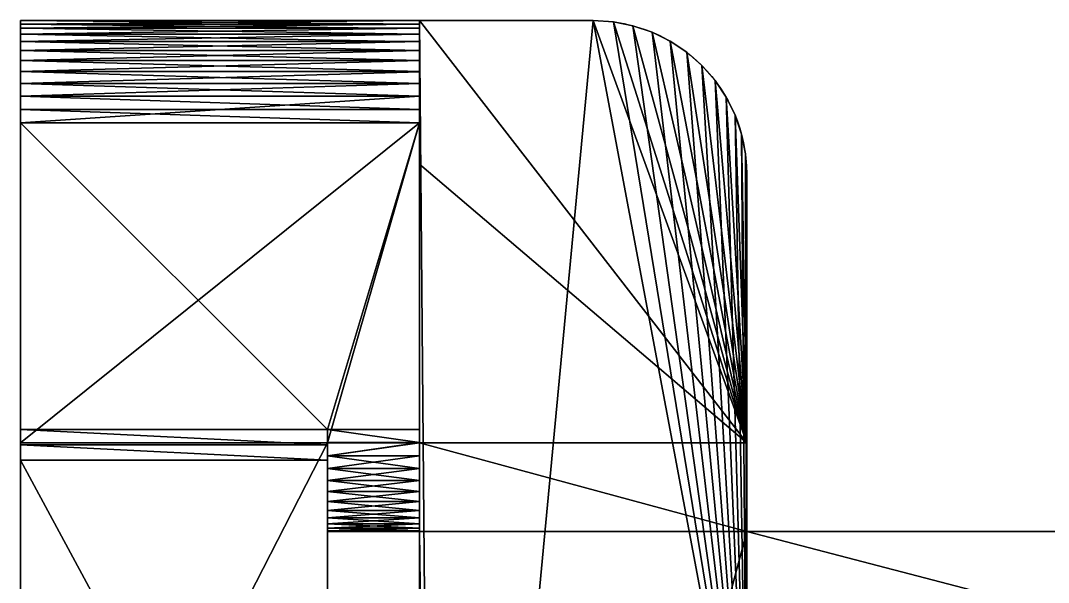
# Model space of a CAD drawing. Extents: x 0 to 40.2, y 0 to 33.
# Drawn here: x 0 to 20.1, y 22 to 33 of the extents above; entities that cross this region are included whole.
import ezdxf

# ---------------------------------------------------------------- set-up
doc = ezdxf.new("R2010")
doc.units = 0
doc.layers.get('0').update_dxf_attribs({"color": 13, "linetype": 'CONTINUOUS'})

# ---------------------------------------------------------------- blocks, each defined once
blk = doc.blocks.new('GRUPPE_1')
for p, q in [((7.8, 32.999, 2), (0, 33, 2)), ((0, 33, 2), (0, 32.932, 1.482)), ((0, 32.932, 2.518), (0, 33, 2)), ((7.8, 33), (7.8, 31)), ((11.2, 33), (7.8, 33)), ((7.8, 33), (7.8, 32.999, 2)), ((7.8, 32.999, 2), (7.8, 33, 8)), ((11.2, 33, 8), (7.8, 33, 8)), ((7.8, 33, 8), (7.8, 0, 8)), ((7.8, 32.999, 2), (7.8, 32.931, 1.482)), ((7.8, 32.999, 2), (7.8, 32.932, 2.518)), ((11.2, 33, 8), (11.2, 33)), ((11.592, 32.974, 8), (11.592, 32.974)), ((0, 32.932, 1.482), (7.8, 32.931, 1.482)), ((0, 32.848, 2.765), (0, 32.932, 2.518)), ((0, 32.932, 2.518), (7.8, 32.932, 2.518)), ((0, 32.932, 1.482), (0, 32.848, 1.235)), ((0, 32.848, 1.235), (7.8, 32.847, 1.235)), ((0, 32.848, 1.235), (0, 32.732, 1)), ((0, 32.732, 3), (0, 32.848, 2.765)), ((0, 32.848, 2.765), (7.8, 32.848, 2.765)), ((7.8, 32.848, 2.765), (7.8, 32.932, 2.518)), ((7.8, 32.931, 1.482), (7.8, 32.847, 1.235)), ((7.8, 32.732, 3), (7.8, 32.848, 2.765)), ((7.8, 32.847, 1.235), (7.8, 32.731, 1)), ((11.976, 32.898, 8), (11.976, 32.898)), ((12.348, 32.772, 8), (12.348, 32.772)), ((0, 32.732, 1), (7.8, 32.731, 1)), ((0, 32.732, 3), (7.8, 32.732, 3)), ((0, 32.732, 1), (0, 32.587, 0.782)), ((0, 32.587, 3.218), (0, 32.732, 3)), ((0, 32.587, 0.782), (7.8, 32.586, 0.782)), ((0, 32.587, 3.218), (7.8, 32.587, 3.218)), ((0, 32.587, 0.782), (0, 32.414, 0.586)), ((0, 32.414, 3.414), (0, 32.587, 3.218)), ((7.8, 32.587, 3.218), (7.8, 32.732, 3)), ((7.8, 32.731, 1), (7.8, 32.586, 0.782)), ((7.8, 32.414, 3.414), (7.8, 32.587, 3.218)), ((7.8, 32.586, 0.782), (7.8, 32.414, 0.586)), ((12.7, 32.598, 8), (12.7, 32.598)), ((0, 32.414, 0.586), (7.8, 32.414, 0.586)), ((0, 32.414, 0.586), (0, 32.218, 0.413)), ((0, 32.218, 3.587), (0, 32.414, 3.414)), ((0, 32.414, 3.414), (7.8, 32.414, 3.414)), ((7.8, 32.218, 3.587), (7.8, 32.414, 3.414)), ((7.8, 32.414, 0.586), (7.8, 32.217, 0.413)), ((13.026, 32.38, 8), (13.026, 32.38)), ((0, 32.218, 0.413), (7.8, 32.217, 0.413)), ((0, 32.218, 0.413), (0, 32, 0.268)), ((0, 32, 3.732), (0, 32.218, 3.587)), ((0, 32.218, 3.587), (7.8, 32.218, 3.587)), ((7.8, 32, 3.732), (7.8, 32.218, 3.587)), ((7.8, 32.217, 0.413), (7.8, 31.999, 0.268)), ((0, 31.765, 3.848), (0, 32, 3.732)), ((0, 32, 0.268), (7.8, 31.999, 0.268)), ((0, 32, 0.268), (0, 31.765, 0.152)), ((0, 32, 3.732), (7.8, 32, 3.732)), ((7.8, 31.765, 3.848), (7.8, 32, 3.732)), ((7.8, 31.999, 0.268), (7.8, 31.765, 0.152)), ((13.321, 32.121, 8), (13.321, 32.121)), ((0, 31.518, 3.932), (0, 31.765, 3.848)), ((0, 31.765, 3.848), (7.8, 31.765, 3.848)), ((0, 31.765, 0.152), (0, 31.518, 0.068)), ((0, 31.765, 0.152), (7.8, 31.765, 0.152)), ((7.8, 31.518, 3.932), (7.8, 31.765, 3.848)), ((7.8, 31.765, 0.152), (7.8, 31.518, 0.068)), ((13.58, 31.826, 8), (13.58, 31.826)), ((0, 31.261, 3.983), (0, 31.518, 3.932)), ((0, 31.518, 3.932), (7.8, 31.518, 3.932)), ((0, 31.518, 0.068), (0, 31)), ((0, 31.518, 0.068), (7.8, 31.518, 0.068)), ((7.8, 31.261, 3.983), (7.8, 31.518, 3.932)), ((7.8, 31.518, 0.068), (7.8, 31)), ((13.798, 31.5, 8), (13.798, 31.5)), ((0, 31.261, 3.983), (7.8, 31.261, 3.983)), ((0, 31.261, 3.983), (0, 31, 4)), ((7.8, 31, 3.992), (7.8, 31.261, 3.983)), ((0, 31, 4), (7.8, 31, 3.992)), ((0, 31), (0, 24.739, 0.009)), ((0, 31, 4), (0, 25, 4)), ((7.8, 31), (0, 31)), ((7.8, 25, 3.996), (7.8, 31, 3.992)), ((7.8, 31), (7.8, 30.187, 0.002)), ((13.972, 31.148, 8), (13.972, 31.148)), ((14.098, 30.776, 8), (14.098, 30.776)), ((14.174, 30.392, 8), (14.174, 30.392)), ((7.8, 30.187, 0.002), (7.8, 24.739, 0.013)), ((14.2, 24.739), (14.2, 30)), ((14.2, 30, 8), (14.2, 30)), ((14.2, 23, 8), (14.2, 30, 8)), ((0, 24.7, 4), (0, 25, 4)), ((6, 25, 4.003), (0, 25, 4)), ((6, 25, 4.003), (6, 24.74, 3.968)), ((7.8, 25, 3.996), (6, 25, 4.003)), ((6, 24.7, 4), (6, 25, 4.003)), ((7.8, 25, 3.996), (7.8, 24.741, 3.962)), ((0, 24.739, 0.009), (0, 13)), ((6, 24.739, 0.017), (0, 24.739, 0.009)), ((6, 24.74, 3.968), (7.8, 24.741, 3.962)), ((6, 24.482, 3.932), (6, 24.74, 3.968)), ((6, 12.982, 0.004), (6, 24.739, 0.017)), ((6, 24.482, 0.068), (6, 24.739, 0.017)), ((7.8, 24.739, 0.013), (6, 24.739, 0.017)), ((7.8, 24.741, 3.962), (7.8, 24.482, 3.928)), ((7.8, 24.482, 0.064), (7.8, 24.739, 0.013)), ((7.8, 24.739, 0.013), (7.8, 23, 0.006)), ((7.8, 24.739, 0.013), (14.2, 24.739)), ((14.2, 23), (14.2, 24.739)), ((0, 24.4, 4), (0, 24.7, 4)), ((0, 24.7, 4), (6, 24.7, 4)), ((6, 24.7, 4), (6, 24.4, 3.991)), ((0, 13.266, 3.996), (0, 24.4, 4)), ((0, 24.4, 4), (6, 24.4, 3.991)), ((7.8, 24.482, 0.064), (6, 24.482, 0.068)), ((6, 24.235, 0.152), (6, 24.482, 0.068)), ((6, 24.482, 3.932), (6, 24.235, 3.848)), ((7.8, 24.482, 3.928), (6, 24.482, 3.932)), ((6, 24.4, 3.991), (6, 13.266, 3.991)), ((7.8, 24.482, 3.928), (7.8, 24.235, 3.844)), ((7.8, 24.235, 0.148), (7.8, 24.482, 0.064)), ((6, 24, 0.268), (6, 24.235, 0.152)), ((7.8, 24.235, 0.148), (6, 24.235, 0.152)), ((6, 24.235, 3.848), (6, 24, 3.732)), ((7.8, 24.235, 3.844), (6, 24.235, 3.848)), ((7.8, 24.235, 3.844), (7.8, 24, 3.728)), ((7.8, 24, 0.264), (7.8, 24.235, 0.148)), ((7.8, 24, 0.264), (6, 24, 0.268)), ((6, 23.782, 0.413), (6, 24, 0.268)), ((6, 24, 3.732), (6, 23.782, 3.587)), ((7.8, 24, 3.728), (6, 24, 3.732)), ((7.8, 24, 3.728), (7.8, 23.782, 3.583)), ((7.8, 23.782, 0.409), (7.8, 24, 0.264)), ((6, 23.586, 0.586), (6, 23.782, 0.413)), ((7.8, 23.782, 0.409), (6, 23.782, 0.413)), ((6, 23.782, 3.587), (6, 23.586, 3.414)), ((7.8, 23.782, 3.583), (6, 23.782, 3.587)), ((7.8, 23.586, 0.582), (7.8, 23.782, 0.409)), ((7.8, 23.782, 3.583), (7.8, 23.586, 3.41)), ((7.8, 23.586, 0.582), (6, 23.586, 0.586)), ((6, 23.413, 0.782), (6, 23.586, 0.586)), ((6, 23.586, 3.414), (6, 23.413, 3.218)), ((7.8, 23.586, 3.41), (6, 23.586, 3.414)), ((7.8, 23.413, 0.778), (7.8, 23.586, 0.582)), ((7.8, 23.586, 3.41), (7.8, 23.413, 3.213)), ((7.8, 23.413, 0.778), (6, 23.413, 0.782)), ((6, 23.268, 1), (6, 23.413, 0.782)), ((6, 23.413, 3.218), (6, 23.268, 3)), ((7.8, 23.413, 3.213), (6, 23.413, 3.218)), ((7.8, 23.413, 3.213), (7.8, 23.268, 2.996)), ((7.8, 23.268, 0.996), (7.8, 23.413, 0.778)), ((7.8, 23.268, 2.996), (6, 23.268, 3)), ((6, 23.152, 1.235), (6, 23.268, 1)), ((7.8, 23.268, 0.996), (6, 23.268, 1)), ((6, 23.268, 3), (6, 23.152, 2.765)), ((6, 23.068, 1.482), (6, 23.152, 1.235)), ((6, 23.152, 2.765), (6, 23.068, 2.518)), ((7.8, 23.152, 2.761), (6, 23.152, 2.765)), ((7.8, 23.152, 1.23), (6, 23.152, 1.235)), ((7.8, 23.152, 1.23), (7.8, 23.268, 0.996)), ((7.8, 23.268, 2.996), (7.8, 23.152, 2.761)), ((7.8, 23.152, 2.761), (7.8, 23.068, 2.513)), ((7.8, 23.068, 1.478), (7.8, 23.152, 1.23)), ((6, 23.017, 1.739), (6, 23.068, 1.482)), ((7.8, 23.068, 1.478), (6, 23.068, 1.482)), ((7.8, 23.068, 2.513), (6, 23.068, 2.518)), ((6, 23.068, 2.518), (6, 23.017, 2.261)), ((7.8, 23.017, 2.257), (6, 23.017, 2.261)), ((7.8, 23.017, 1.735), (6, 23.017, 1.739)), ((6, 23, 2), (6, 23.017, 1.739)), ((6, 23.017, 2.261), (6, 23, 2)), ((7.8, 23, 1.996), (6, 23, 2)), ((7.8, 23.068, 2.513), (7.8, 23.017, 2.257)), ((7.8, 23.017, 1.735), (7.8, 23.068, 1.478)), ((7.8, 23.017, 2.257), (7.8, 23, 1.996)), ((7.8, 23, 1.996), (7.8, 23.017, 1.735)), ((7.8, 23, 0.006), (7.8, 0, 0)), ((14.2, 23), (7.8, 23, 0.006)), ((14.2, 23), (14.2, 23, 8)), ((14.2, 23), (34.2, 23)), ((14.2, 23, 8), (34.2, 23, 8))]:
    blk.add_line(p, q)
at = {"extrusion": (5.37881e-15, 0, -1)}
for centre in [(-11.2, 30), (-11.2, 30, -8)]:
    blk.add_arc(centre, 3, 90, 180, dxfattribs=at)
mesh = blk.add_polyface()
corners = [(0, 33, 2), (7.8, 32.931, 1.482), (0, 32.932, 1.482), (7.8, 32.999, 2)]
mesh.append_faces([[corners[k] for k in face] for face in [(0, 1, 2), (1, 0, 3)]], dxfattribs={"vtx0": -1})
mesh = blk.add_polyface()
corners = [(0, 32.932, 2.518), (7.8, 32.999, 2), (0, 33, 2), (7.8, 32.932, 2.518)]
mesh.append_faces([[corners[k] for k in face] for face in [(0, 1, 2), (1, 0, 3)]], dxfattribs={"vtx0": -1})
mesh = blk.add_polyface()
corners = [(0, 11.017, 2.261), (0, 11.017, 1.739), (0, 11, 2), (0, 11.068, 2.518), (0, 11.068, 1.482), (0, 11.152, 2.765), (0, 11.152, 1.235), (0, 11.268, 1), (0, 11.268, 3), (0, 11.413, 0.782), (0, 11.413, 3.218), (0, 11.586, 0.586), (0, 11.586, 3.414), (0, 11.782, 0.413), (0, 11.782, 3.587), (0, 12, 0.268), (0, 12, 3.732), (0, 12.235, 0.152), (0, 12.235, 3.848), (0, 12.482, 0.068), (0, 12.482, 3.932), (0, 12.739, 0.017), (0, 12.739, 3.983), (0, 13), (0, 13, 4), (0, 24.739, 0.009), (0, 13.266, 3.996), (0, 24.4, 4), (0, 24.7, 4), (0, 25, 4), (0, 31), (0, 31, 4), (0, 31.261, 3.983), (0, 31.518, 0.068), (0, 31.518, 3.932), (0, 31.765, 3.848), (0, 31.765, 0.152), (0, 32, 3.732), (0, 32, 0.268), (0, 32.218, 3.587), (0, 32.218, 0.413), (0, 32.414, 3.414), (0, 32.414, 0.586), (0, 32.587, 3.218), (0, 32.587, 0.782), (0, 32.732, 3), (0, 32.732, 1), (0, 32.848, 2.765), (0, 32.848, 1.235), (0, 32.932, 2.518), (0, 32.932, 1.482), (0, 33, 2)]
mesh.append_faces([[corners[k] for k in face] for face in [(0, 1, 2), (50, 49, 51)]], dxfattribs={"vtx0": -1})
mesh.append_faces([[corners[k] for k in face] for face in [(1, 3, 4), (4, 5, 6), (6, 5, 7), (7, 8, 9), (9, 10, 11), (11, 12, 13), (13, 14, 15), (15, 16, 17), (17, 18, 19), (19, 20, 21), (21, 22, 23), (23, 24, 25), (25, 29, 30), (30, 32, 33), (33, 35, 36), (36, 37, 38), (38, 39, 40), (40, 41, 42), (42, 43, 44), (44, 45, 46), (46, 47, 48), (48, 49, 50)]], dxfattribs={"vtx0": -1, "vtx1": -1})
mesh.append_faces([[corners[k] for k in face] for face in [(1, 0, 3), (4, 3, 5), (7, 5, 8), (9, 8, 10), (11, 10, 12), (13, 12, 14), (15, 14, 16), (17, 16, 18), (19, 18, 20), (21, 20, 22), (23, 22, 24), (25, 24, 26), (25, 26, 27), (25, 27, 28), (25, 28, 29), (30, 29, 31), (30, 31, 32), (33, 32, 34), (33, 34, 35), (36, 35, 37), (38, 37, 39), (40, 39, 41), (42, 41, 43), (44, 43, 45), (46, 45, 47), (48, 47, 49)]], dxfattribs={"vtx0": -1, "vtx2": -1})
mesh = blk.add_polyface()
corners = [(7.8, 32.999, 2), (11.2, 33), (7.8, 33), (11.2, 33, 8), (7.8, 33, 8)]
mesh.append_faces([[corners[k] for k in face] for face in [(0, 1, 2), (3, 0, 4)]], dxfattribs={"vtx0": -1})
mesh.append_faces([[corners[k] for k in face] for face in [(1, 0, 3)]], dxfattribs={"vtx0": -1, "vtx1": -1})
mesh = blk.add_polyface()
corners = [(7.8, 0, 0), (7.8, 3, 0.196), (7.8, 23, 0.006), (7.8, 2.1, 0.437), (7.8, 1.441, 1.096), (7.8, 1.2, 1.996), (7.8, 0, 8), (7.8, 3.9, 0.437), (7.8, 4.559, 1.096), (7.8, 4.8, 1.996), (7.8, 1.441, 2.896), (7.8, 2.1, 3.555), (7.8, 3, 3.796), (7.8, 33, 8), (7.8, 3.9, 3.555), (7.8, 4.559, 2.896), (7.8, 24.235, 3.844), (7.8, 24, 3.728), (7.8, 23.782, 3.583), (7.8, 23.586, 3.41), (7.8, 23.413, 3.213), (7.8, 23.268, 2.996), (7.8, 23.152, 2.761), (7.8, 23.068, 2.513), (7.8, 23.017, 2.257), (7.8, 23, 1.996), (7.8, 24.482, 3.928), (7.8, 24.741, 3.962), (7.8, 25, 3.996), (7.8, 31, 3.992), (7.8, 31.261, 3.983), (7.8, 31.518, 3.932), (7.8, 31.765, 3.848), (7.8, 32, 3.732), (7.8, 32.218, 3.587), (7.8, 32.414, 3.414), (7.8, 32.587, 3.218), (7.8, 32.732, 3), (7.8, 32.848, 2.765), (7.8, 32.932, 2.518), (7.8, 32.999, 2), (7.8, 24.482, 0.064), (7.8, 24.739, 0.013), (7.8, 24.235, 0.148), (7.8, 24, 0.264), (7.8, 23.782, 0.409), (7.8, 23.586, 0.582), (7.8, 23.413, 0.778), (7.8, 23.268, 0.996), (7.8, 23.152, 1.23), (7.8, 23.068, 1.478), (7.8, 23.017, 1.735)]
mesh.append_faces([[corners[k] for k in face] for face in [(39, 13, 40), (2, 41, 42)]], dxfattribs={"vtx0": -1})
mesh.append_faces([[corners[k] for k in face] for face in [(0, 1, 2), (1, 0, 3), (3, 0, 4), (4, 0, 5), (10, 6, 11), (11, 6, 12), (12, 13, 14), (14, 13, 15), (15, 13, 9), (16, 13, 26), (26, 13, 27), (27, 13, 28), (28, 13, 29), (29, 13, 30), (30, 13, 31), (31, 13, 32), (32, 13, 33), (33, 13, 34), (34, 13, 35), (35, 13, 36), (36, 13, 37), (37, 13, 38), (38, 13, 39), (41, 2, 43), (43, 2, 44), (44, 2, 45), (45, 2, 46), (46, 2, 47), (47, 2, 48), (48, 2, 49), (49, 2, 50), (50, 2, 51), (51, 2, 25)]], dxfattribs={"vtx0": -1, "vtx1": -1})
mesh.append_faces([[corners[k] for k in face] for face in [(9, 13, 16), (9, 25, 2)]], dxfattribs={"vtx0": -1, "vtx1": -1, "vtx2": -1})
mesh.append_faces([[corners[k] for k in face] for face in [(5, 0, 6), (2, 1, 7), (2, 7, 8), (2, 8, 9), (6, 10, 5), (12, 6, 13), (9, 16, 17), (9, 17, 18), (9, 18, 19), (9, 19, 20), (9, 20, 21), (9, 21, 22), (9, 22, 23), (9, 23, 24), (9, 24, 25)]], dxfattribs={"vtx0": -1, "vtx2": -1})
mesh = blk.add_polyface()
corners = [(7.8, 33), (7.8, 30.187, 0.002), (7.8, 31), (14.2, 24.739), (7.8, 24.739, 0.013), (11.2, 33), (11.592, 32.974), (11.976, 32.898), (12.348, 32.772), (12.7, 32.598), (13.026, 32.38), (13.321, 32.121), (13.58, 31.826), (13.798, 31.5), (13.972, 31.148), (14.098, 30.776), (14.174, 30.392), (14.2, 30)]
mesh.append_faces([[corners[k] for k in face] for face in [(0, 1, 2), (1, 3, 4), (3, 16, 17)]], dxfattribs={"vtx0": -1})
mesh.append_faces([[corners[k] for k in face] for face in [(3, 1, 0)]], dxfattribs={"vtx0": -1, "vtx1": -1, "vtx2": -1})
mesh.append_faces([[corners[k] for k in face] for face in [(3, 0, 5), (3, 5, 6), (3, 6, 7), (3, 7, 8), (3, 8, 9), (3, 9, 10), (3, 10, 11), (3, 11, 12), (3, 12, 13), (3, 13, 14), (3, 14, 15), (3, 15, 16)]], dxfattribs={"vtx0": -1, "vtx2": -1})
mesh = blk.add_polyface()
corners = [(7.8, 31.518, 0.068), (7.8, 33), (7.8, 31), (7.8, 31.765, 0.152), (7.8, 31.999, 0.268), (7.8, 32.217, 0.413), (7.8, 32.414, 0.586), (7.8, 32.586, 0.782), (7.8, 32.731, 1), (7.8, 32.847, 1.235), (7.8, 32.931, 1.482), (7.8, 32.999, 2)]
mesh.append_faces([[corners[k] for k in face] for face in [(0, 1, 2), (1, 10, 11)]], dxfattribs={"vtx0": -1})
mesh.append_faces([[corners[k] for k in face] for face in [(1, 0, 3), (1, 3, 4), (1, 4, 5), (1, 5, 6), (1, 6, 7), (1, 7, 8), (1, 8, 9), (1, 9, 10)]], dxfattribs={"vtx0": -1, "vtx2": -1})
mesh = blk.add_polyface()
corners = [(34.302, 30.776), (34.2, 23), (34.2, 30), (7.8, 23, 0.006), (8.086, 0, 0), (7.8, 0, 0), (14.2, 23), (14.2, 17), (37.2, 17), (34.602, 31.5), (35.079, 32.121), (35.7, 32.598), (36.424, 32.898), (37.2, 33), (37.976, 32.898), (37.592, 17.026), (37.976, 17.102), (38.348, 17.228), (38.7, 32.598), (38.7, 17.402), (39.026, 17.62), (39.321, 32.121), (39.321, 17.879), (39.58, 18.174), (39.798, 31.5), (39.798, 18.5), (39.972, 18.852), (40.098, 30.776), (40.098, 19.224), (40.174, 19.608), (40.2, 30), (40.2, 20)]
mesh.append_faces([[corners[k] for k in face] for face in [(0, 1, 2), (3, 4, 5), (29, 30, 31)]], dxfattribs={"vtx0": -1})
mesh.append_faces([[corners[k] for k in face] for face in [(4, 6, 7), (7, 6, 8), (8, 14, 15), (15, 14, 16), (16, 14, 17), (17, 18, 19), (19, 18, 20), (20, 21, 22), (22, 21, 23), (23, 24, 25), (25, 24, 26), (26, 27, 28), (28, 27, 29)]], dxfattribs={"vtx0": -1, "vtx1": -1})
mesh.append_faces([[corners[k] for k in face] for face in [(8, 1, 0)]], dxfattribs={"vtx0": -1, "vtx1": -1, "vtx2": -1})
mesh.append_faces([[corners[k] for k in face] for face in [(4, 3, 6), (8, 6, 1), (8, 0, 9), (8, 9, 10), (8, 10, 11), (8, 11, 12), (8, 12, 13), (8, 13, 14), (17, 14, 18), (20, 18, 21), (23, 21, 24), (26, 24, 27), (29, 27, 30)]], dxfattribs={"vtx0": -1, "vtx2": -1})
mesh = blk.add_polyface()
corners = [(37.2, 17, 8), (14.2, 23, 8), (14.2, 17, 8), (34.2, 23, 8), (34.2, 30, 8), (34.302, 30.776, 8), (34.602, 31.5, 8), (35.079, 32.121, 8), (35.7, 32.598, 8), (36.424, 32.898, 8), (37.2, 33, 8), (37.976, 32.898, 8), (37.592, 17.026, 8), (37.976, 17.102, 8), (38.7, 32.598, 8), (38.348, 17.228, 8), (38.7, 17.402, 8), (39.321, 32.121, 8), (39.026, 17.62, 8), (39.321, 17.879, 8), (39.798, 31.5, 8), (39.58, 18.174, 8), (39.798, 18.5, 8), (40.098, 30.776, 8), (39.972, 18.852, 8), (40.098, 19.224, 8), (40.2, 30, 8), (40.174, 19.608, 8), (40.2, 20, 8), (8.086, 0, 8), (7.8, 33, 8), (7.8, 0, 8), (11.2, 33, 8), (11.592, 32.974, 8), (11.976, 32.898, 8), (12.348, 32.772, 8), (12.7, 32.598, 8), (13.026, 32.38, 8), (13.321, 32.121, 8), (13.58, 31.826, 8), (13.798, 31.5, 8), (13.972, 31.148, 8), (14.098, 30.776, 8), (14.174, 30.392, 8), (14.2, 30, 8)]
mesh.append_faces([[corners[k] for k in face] for face in [(26, 27, 28), (29, 30, 31), (43, 1, 44)]], dxfattribs={"vtx0": -1})
mesh.append_faces([[corners[k] for k in face] for face in [(0, 1, 2), (1, 0, 3), (3, 0, 4), (4, 0, 5), (5, 0, 6), (6, 0, 7), (7, 0, 8), (8, 0, 9), (9, 0, 10), (10, 0, 11), (11, 13, 14), (14, 16, 17), (17, 19, 20), (20, 22, 23), (23, 25, 26), (30, 29, 32), (32, 2, 33), (33, 2, 34), (34, 2, 35), (35, 2, 36), (36, 2, 37), (37, 2, 38), (38, 2, 39), (39, 2, 40), (40, 2, 41), (41, 2, 42), (42, 2, 43)]], dxfattribs={"vtx0": -1, "vtx1": -1})
mesh.append_faces([[corners[k] for k in face] for face in [(43, 2, 1)]], dxfattribs={"vtx0": -1, "vtx1": -1, "vtx2": -1})
mesh.append_faces([[corners[k] for k in face] for face in [(11, 0, 12), (11, 12, 13), (14, 13, 15), (14, 15, 16), (17, 16, 18), (17, 18, 19), (20, 19, 21), (20, 21, 22), (23, 22, 24), (23, 24, 25), (26, 25, 27), (32, 29, 2)]], dxfattribs={"vtx0": -1, "vtx2": -1})
mesh = blk.add_polyface()
corners = [(11.2, 33, 8), (11.592, 32.974), (11.2, 33), (11.592, 32.974, 8)]
mesh.append_faces([[corners[k] for k in face] for face in [(0, 1, 2), (1, 0, 3)]], dxfattribs={"vtx0": -1})
mesh = blk.add_polyface()
corners = [(11.592, 32.974, 8), (11.976, 32.898), (11.592, 32.974), (11.976, 32.898, 8)]
mesh.append_faces([[corners[k] for k in face] for face in [(0, 1, 2), (1, 0, 3)]], dxfattribs={"vtx0": -1})
mesh = blk.add_polyface()
corners = [(0, 32.848, 2.765), (7.8, 32.932, 2.518), (0, 32.932, 2.518), (7.8, 32.848, 2.765)]
mesh.append_faces([[corners[k] for k in face] for face in [(0, 1, 2), (1, 0, 3)]], dxfattribs={"vtx0": -1})
mesh = blk.add_polyface()
corners = [(0, 32.932, 1.482), (7.8, 32.847, 1.235), (0, 32.848, 1.235), (7.8, 32.931, 1.482)]
mesh.append_faces([[corners[k] for k in face] for face in [(0, 1, 2), (1, 0, 3)]], dxfattribs={"vtx0": -1})
mesh = blk.add_polyface()
corners = [(0, 32.848, 1.235), (7.8, 32.731, 1), (0, 32.732, 1), (7.8, 32.847, 1.235)]
mesh.append_faces([[corners[k] for k in face] for face in [(0, 1, 2), (1, 0, 3)]], dxfattribs={"vtx0": -1})
mesh = blk.add_polyface()
corners = [(0, 32.732, 3), (7.8, 32.848, 2.765), (0, 32.848, 2.765), (7.8, 32.732, 3)]
mesh.append_faces([[corners[k] for k in face] for face in [(0, 1, 2), (1, 0, 3)]], dxfattribs={"vtx0": -1})
mesh = blk.add_polyface()
corners = [(11.976, 32.898, 8), (12.348, 32.772), (11.976, 32.898), (12.348, 32.772, 8)]
mesh.append_faces([[corners[k] for k in face] for face in [(0, 1, 2), (1, 0, 3)]], dxfattribs={"vtx0": -1})
mesh = blk.add_polyface()
corners = [(12.348, 32.772, 8), (12.7, 32.598), (12.348, 32.772), (12.7, 32.598, 8)]
mesh.append_faces([[corners[k] for k in face] for face in [(0, 1, 2), (1, 0, 3)]], dxfattribs={"vtx0": -1})
mesh = blk.add_polyface()
corners = [(0, 32.732, 1), (7.8, 32.586, 0.782), (0, 32.587, 0.782), (7.8, 32.731, 1)]
mesh.append_faces([[corners[k] for k in face] for face in [(0, 1, 2), (1, 0, 3)]], dxfattribs={"vtx0": -1})
mesh = blk.add_polyface()
corners = [(0, 32.587, 3.218), (7.8, 32.732, 3), (0, 32.732, 3), (7.8, 32.587, 3.218)]
mesh.append_faces([[corners[k] for k in face] for face in [(0, 1, 2), (1, 0, 3)]], dxfattribs={"vtx0": -1})
mesh = blk.add_polyface()
corners = [(0, 32.414, 3.414), (7.8, 32.587, 3.218), (0, 32.587, 3.218), (7.8, 32.414, 3.414)]
mesh.append_faces([[corners[k] for k in face] for face in [(0, 1, 2), (1, 0, 3)]], dxfattribs={"vtx0": -1})
mesh = blk.add_polyface()
corners = [(0, 32.587, 0.782), (7.8, 32.414, 0.586), (0, 32.414, 0.586), (7.8, 32.586, 0.782)]
mesh.append_faces([[corners[k] for k in face] for face in [(0, 1, 2), (1, 0, 3)]], dxfattribs={"vtx0": -1})
mesh = blk.add_polyface()
corners = [(12.7, 32.598, 8), (13.026, 32.38), (12.7, 32.598), (13.026, 32.38, 8)]
mesh.append_faces([[corners[k] for k in face] for face in [(0, 1, 2), (1, 0, 3)]], dxfattribs={"vtx0": -1})
mesh = blk.add_polyface()
corners = [(7.8, 32.414, 0.586), (0, 32.218, 0.413), (0, 32.414, 0.586), (7.8, 32.217, 0.413)]
mesh.append_faces([[corners[k] for k in face] for face in [(0, 1, 2), (1, 0, 3)]], dxfattribs={"vtx0": -1})
mesh = blk.add_polyface()
corners = [(7.8, 32.218, 3.587), (0, 32.414, 3.414), (0, 32.218, 3.587), (7.8, 32.414, 3.414)]
mesh.append_faces([[corners[k] for k in face] for face in [(0, 1, 2), (1, 0, 3)]], dxfattribs={"vtx0": -1})
mesh = blk.add_polyface()
corners = [(13.026, 32.38, 8), (13.321, 32.121), (13.026, 32.38), (13.321, 32.121, 8)]
mesh.append_faces([[corners[k] for k in face] for face in [(0, 1, 2), (1, 0, 3)]], dxfattribs={"vtx0": -1})
mesh = blk.add_polyface()
corners = [(7.8, 32.217, 0.413), (0, 32, 0.268), (0, 32.218, 0.413), (7.8, 31.999, 0.268)]
mesh.append_faces([[corners[k] for k in face] for face in [(0, 1, 2), (1, 0, 3)]], dxfattribs={"vtx0": -1})
mesh = blk.add_polyface()
corners = [(7.8, 32, 3.732), (0, 32.218, 3.587), (0, 32, 3.732), (7.8, 32.218, 3.587)]
mesh.append_faces([[corners[k] for k in face] for face in [(0, 1, 2), (1, 0, 3)]], dxfattribs={"vtx0": -1})
mesh = blk.add_polyface()
corners = [(7.8, 31.999, 0.268), (0, 31.765, 0.152), (0, 32, 0.268), (7.8, 31.765, 0.152)]
mesh.append_faces([[corners[k] for k in face] for face in [(0, 1, 2), (1, 0, 3)]], dxfattribs={"vtx0": -1})
mesh = blk.add_polyface()
corners = [(7.8, 31.765, 3.848), (0, 32, 3.732), (0, 31.765, 3.848), (7.8, 32, 3.732)]
mesh.append_faces([[corners[k] for k in face] for face in [(0, 1, 2), (1, 0, 3)]], dxfattribs={"vtx0": -1})
mesh = blk.add_polyface()
corners = [(13.321, 32.121), (13.58, 31.826, 8), (13.58, 31.826), (13.321, 32.121, 8)]
mesh.append_faces([[corners[k] for k in face] for face in [(0, 1, 2), (1, 0, 3)]], dxfattribs={"vtx0": -1})
mesh = blk.add_polyface()
corners = [(7.8, 31.518, 3.932), (0, 31.765, 3.848), (0, 31.518, 3.932), (7.8, 31.765, 3.848)]
mesh.append_faces([[corners[k] for k in face] for face in [(0, 1, 2), (1, 0, 3)]], dxfattribs={"vtx0": -1})
mesh = blk.add_polyface()
corners = [(7.8, 31.765, 0.152), (0, 31.518, 0.068), (0, 31.765, 0.152), (7.8, 31.518, 0.068)]
mesh.append_faces([[corners[k] for k in face] for face in [(0, 1, 2), (1, 0, 3)]], dxfattribs={"vtx0": -1})
mesh = blk.add_polyface()
corners = [(13.58, 31.826), (13.798, 31.5, 8), (13.798, 31.5), (13.58, 31.826, 8)]
mesh.append_faces([[corners[k] for k in face] for face in [(0, 1, 2), (1, 0, 3)]], dxfattribs={"vtx0": -1})
mesh = blk.add_polyface()
corners = [(7.8, 31.261, 3.983), (0, 31.518, 3.932), (0, 31.261, 3.983), (7.8, 31.518, 3.932)]
mesh.append_faces([[corners[k] for k in face] for face in [(0, 1, 2), (1, 0, 3)]], dxfattribs={"vtx0": -1})
mesh = blk.add_polyface()
corners = [(7.8, 31.518, 0.068), (0, 31), (0, 31.518, 0.068), (7.8, 31)]
mesh.append_faces([[corners[k] for k in face] for face in [(0, 1, 2), (1, 0, 3)]], dxfattribs={"vtx0": -1})
mesh = blk.add_polyface()
corners = [(13.798, 31.5), (13.972, 31.148, 8), (13.972, 31.148), (13.798, 31.5, 8)]
mesh.append_faces([[corners[k] for k in face] for face in [(0, 1, 2), (1, 0, 3)]], dxfattribs={"vtx0": -1})
mesh = blk.add_polyface()
corners = [(7.8, 31, 3.992), (0, 31.261, 3.983), (0, 31, 4), (7.8, 31.261, 3.983)]
mesh.append_faces([[corners[k] for k in face] for face in [(0, 1, 2), (1, 0, 3)]], dxfattribs={"vtx0": -1})
mesh = blk.add_polyface()
corners = [(7.8, 31), (0, 24.739, 0.009), (0, 31), (6, 24.739, 0.017), (7.8, 24.739, 0.013), (7.8, 30.187, 0.002)]
mesh.append_faces([[corners[k] for k in face] for face in [(0, 1, 2), (4, 0, 5)]], dxfattribs={"vtx0": -1})
mesh.append_faces([[corners[k] for k in face] for face in [(1, 0, 3), (3, 0, 4)]], dxfattribs={"vtx0": -1, "vtx1": -1})
mesh = blk.add_polyface()
corners = [(6, 25, 4.003), (0, 31, 4), (0, 25, 4), (7.8, 31, 3.992), (7.8, 25, 3.996)]
mesh.append_faces([[corners[k] for k in face] for face in [(0, 1, 2), (3, 0, 4)]], dxfattribs={"vtx0": -1})
mesh.append_faces([[corners[k] for k in face] for face in [(1, 0, 3)]], dxfattribs={"vtx0": -1, "vtx1": -1})
mesh = blk.add_polyface()
corners = [(13.972, 31.148), (14.098, 30.776, 8), (14.098, 30.776), (13.972, 31.148, 8)]
mesh.append_faces([[corners[k] for k in face] for face in [(0, 1, 2), (1, 0, 3)]], dxfattribs={"vtx0": -1})
mesh = blk.add_polyface()
corners = [(14.098, 30.776), (14.174, 30.392, 8), (14.174, 30.392), (14.098, 30.776, 8)]
mesh.append_faces([[corners[k] for k in face] for face in [(0, 1, 2), (1, 0, 3)]], dxfattribs={"vtx0": -1})
mesh = blk.add_polyface()
corners = [(14.174, 30.392), (14.2, 30, 8), (14.2, 30), (14.174, 30.392, 8)]
mesh.append_faces([[corners[k] for k in face] for face in [(0, 1, 2), (1, 0, 3)]], dxfattribs={"vtx0": -1})
mesh = blk.add_polyface()
corners = [(14.2, 23), (14.2, 30, 8), (14.2, 23, 8), (14.2, 24.739), (14.2, 30)]
mesh.append_faces([[corners[k] for k in face] for face in [(0, 1, 2), (1, 3, 4)]], dxfattribs={"vtx0": -1})
mesh.append_faces([[corners[k] for k in face] for face in [(1, 0, 3)]], dxfattribs={"vtx0": -1, "vtx2": -1})
mesh = blk.add_polyface()
corners = [(6, 24.7, 4), (0, 25, 4), (0, 24.7, 4), (6, 25, 4.003)]
mesh.append_faces([[corners[k] for k in face] for face in [(0, 1, 2), (1, 0, 3)]], dxfattribs={"vtx0": -1})
mesh = blk.add_polyface()
corners = [(6, 11.068, 1.482), (6, 11.017, 2.261), (6, 11.017, 1.739), (6, 11.068, 2.518), (6, 11.152, 1.235), (6, 11.152, 2.765), (6, 11.268, 1), (6, 11.268, 3), (6, 11.413, 0.782), (6, 11.413, 3.218), (6, 11.586, 0.586), (6, 11.586, 3.414), (6, 11.782, 0.413), (6, 11.782, 3.587), (6, 12, 0.268), (6, 12, 3.732), (6, 12.235, 0.152), (6, 12.235, 3.848), (6, 12.482, 0.068), (6, 12.482, 3.932), (6, 12.739, 0.017), (6, 12.739, 3.983), (6, 12.982, 0.004), (6, 13, 3.991), (6, 24.235, 0.152), (6, 24.482, 0.068), (6, 24.739, 0.017), (6, 13.266, 3.991), (6, 24, 0.268), (6, 23.782, 0.413), (6, 23.586, 0.586), (6, 23.413, 0.782), (6, 23.268, 1), (6, 23.152, 1.235), (6, 23.068, 1.482), (6, 23.017, 1.739), (6, 23, 2), (6, 24, 3.732), (6, 24.4, 3.991), (6, 23.782, 3.587), (6, 23.586, 3.414), (6, 23.413, 3.218), (6, 23.268, 3), (6, 23.152, 2.765), (6, 23.068, 2.518), (6, 23.017, 2.261), (6, 24.235, 3.848), (6, 24.482, 3.932), (6, 24.7, 4), (6, 24.74, 3.968), (6, 25, 4.003)]
mesh.append_faces([[corners[k] for k in face] for face in [(0, 1, 2), (25, 22, 26), (48, 49, 50)]], dxfattribs={"vtx0": -1})
mesh.append_faces([[corners[k] for k in face] for face in [(1, 0, 3), (3, 4, 5), (5, 6, 7), (7, 8, 9), (9, 10, 11), (11, 12, 13), (13, 14, 15), (15, 16, 17), (17, 18, 19), (19, 20, 21), (21, 22, 23), (24, 22, 25), (23, 24, 27), (27, 37, 38), (37, 27, 39), (39, 27, 40), (40, 27, 41), (41, 27, 42), (42, 27, 43), (43, 27, 44), (44, 27, 45), (45, 27, 36), (38, 47, 48)]], dxfattribs={"vtx0": -1, "vtx1": -1})
mesh.append_faces([[corners[k] for k in face] for face in [(23, 22, 24)]], dxfattribs={"vtx0": -1, "vtx1": -1, "vtx2": -1})
mesh.append_faces([[corners[k] for k in face] for face in [(3, 0, 4), (5, 4, 6), (7, 6, 8), (9, 8, 10), (11, 10, 12), (13, 12, 14), (15, 14, 16), (17, 16, 18), (19, 18, 20), (21, 20, 22), (27, 24, 28), (27, 28, 29), (27, 29, 30), (27, 30, 31), (27, 31, 32), (27, 32, 33), (27, 33, 34), (27, 34, 35), (27, 35, 36), (38, 37, 46), (38, 46, 47), (48, 47, 49)]], dxfattribs={"vtx0": -1, "vtx2": -1})
mesh = blk.add_polyface()
corners = [(7.8, 24.741, 3.962), (6, 25, 4.003), (6, 24.74, 3.968), (7.8, 25, 3.996)]
mesh.append_faces([[corners[k] for k in face] for face in [(0, 1, 2), (1, 0, 3)]], dxfattribs={"vtx0": -1})
mesh = blk.add_polyface()
corners = [(6, 24.739, 0.017), (0, 13), (0, 24.739, 0.009), (6, 12.982, 0.004)]
mesh.append_faces([[corners[k] for k in face] for face in [(0, 1, 2), (1, 0, 3)]], dxfattribs={"vtx0": -1})
mesh = blk.add_polyface()
corners = [(6, 24.482, 3.932), (7.8, 24.741, 3.962), (6, 24.74, 3.968), (7.8, 24.482, 3.928)]
mesh.append_faces([[corners[k] for k in face] for face in [(0, 1, 2), (1, 0, 3)]], dxfattribs={"vtx0": -1})
mesh = blk.add_polyface()
corners = [(7.8, 24.739, 0.013), (6, 24.482, 0.068), (6, 24.739, 0.017), (7.8, 24.482, 0.064)]
mesh.append_faces([[corners[k] for k in face] for face in [(0, 1, 2), (1, 0, 3)]], dxfattribs={"vtx0": -1})
mesh = blk.add_polyface()
corners = [(7.8, 24.739, 0.013), (14.2, 23), (7.8, 23, 0.006), (14.2, 24.739)]
mesh.append_faces([[corners[k] for k in face] for face in [(0, 1, 2), (1, 0, 3)]], dxfattribs={"vtx0": -1})
mesh = blk.add_polyface()
corners = [(6, 24.4, 3.991), (0, 24.7, 4), (0, 24.4, 4), (6, 24.7, 4)]
mesh.append_faces([[corners[k] for k in face] for face in [(0, 1, 2), (1, 0, 3)]], dxfattribs={"vtx0": -1})
mesh = blk.add_polyface()
corners = [(6, 13.266, 3.991), (0, 24.4, 4), (0, 13.266, 3.996), (6, 24.4, 3.991)]
mesh.append_faces([[corners[k] for k in face] for face in [(0, 1, 2), (1, 0, 3)]], dxfattribs={"vtx0": -1})
mesh = blk.add_polyface()
corners = [(7.8, 24.482, 0.064), (6, 24.235, 0.152), (6, 24.482, 0.068), (7.8, 24.235, 0.148)]
mesh.append_faces([[corners[k] for k in face] for face in [(0, 1, 2), (1, 0, 3)]], dxfattribs={"vtx0": -1})
mesh = blk.add_polyface()
corners = [(7.8, 24.235, 3.844), (6, 24.482, 3.932), (6, 24.235, 3.848), (7.8, 24.482, 3.928)]
mesh.append_faces([[corners[k] for k in face] for face in [(0, 1, 2), (1, 0, 3)]], dxfattribs={"vtx0": -1})
mesh = blk.add_polyface()
corners = [(7.8, 24.235, 0.148), (6, 24, 0.268), (6, 24.235, 0.152), (7.8, 24, 0.264)]
mesh.append_faces([[corners[k] for k in face] for face in [(0, 1, 2), (1, 0, 3)]], dxfattribs={"vtx0": -1})
mesh = blk.add_polyface()
corners = [(7.8, 24, 3.728), (6, 24.235, 3.848), (6, 24, 3.732), (7.8, 24.235, 3.844)]
mesh.append_faces([[corners[k] for k in face] for face in [(0, 1, 2), (1, 0, 3)]], dxfattribs={"vtx0": -1})
mesh = blk.add_polyface()
corners = [(7.8, 24, 0.264), (6, 23.782, 0.413), (6, 24, 0.268), (7.8, 23.782, 0.409)]
mesh.append_faces([[corners[k] for k in face] for face in [(0, 1, 2), (1, 0, 3)]], dxfattribs={"vtx0": -1})
mesh = blk.add_polyface()
corners = [(7.8, 23.782, 3.583), (6, 24, 3.732), (6, 23.782, 3.587), (7.8, 24, 3.728)]
mesh.append_faces([[corners[k] for k in face] for face in [(0, 1, 2), (1, 0, 3)]], dxfattribs={"vtx0": -1})
mesh = blk.add_polyface()
corners = [(7.8, 23.782, 0.409), (6, 23.586, 0.586), (6, 23.782, 0.413), (7.8, 23.586, 0.582)]
mesh.append_faces([[corners[k] for k in face] for face in [(0, 1, 2), (1, 0, 3)]], dxfattribs={"vtx0": -1})
mesh = blk.add_polyface()
corners = [(7.8, 23.586, 3.41), (6, 23.782, 3.587), (6, 23.586, 3.414), (7.8, 23.782, 3.583)]
mesh.append_faces([[corners[k] for k in face] for face in [(0, 1, 2), (1, 0, 3)]], dxfattribs={"vtx0": -1})
mesh = blk.add_polyface()
corners = [(7.8, 23.413, 0.778), (6, 23.586, 0.586), (7.8, 23.586, 0.582), (6, 23.413, 0.782)]
mesh.append_faces([[corners[k] for k in face] for face in [(0, 1, 2), (1, 0, 3)]], dxfattribs={"vtx0": -1})
mesh = blk.add_polyface()
corners = [(7.8, 23.586, 3.41), (6, 23.413, 3.218), (7.8, 23.413, 3.213), (6, 23.586, 3.414)]
mesh.append_faces([[corners[k] for k in face] for face in [(0, 1, 2), (1, 0, 3)]], dxfattribs={"vtx0": -1})
mesh = blk.add_polyface()
corners = [(7.8, 23.268, 0.996), (6, 23.413, 0.782), (7.8, 23.413, 0.778), (6, 23.268, 1)]
mesh.append_faces([[corners[k] for k in face] for face in [(0, 1, 2), (1, 0, 3)]], dxfattribs={"vtx0": -1})
mesh = blk.add_polyface()
corners = [(7.8, 23.413, 3.213), (6, 23.268, 3), (7.8, 23.268, 2.996), (6, 23.413, 3.218)]
mesh.append_faces([[corners[k] for k in face] for face in [(0, 1, 2), (1, 0, 3)]], dxfattribs={"vtx0": -1})
mesh = blk.add_polyface()
corners = [(7.8, 23.268, 2.996), (6, 23.152, 2.765), (7.8, 23.152, 2.761), (6, 23.268, 3)]
mesh.append_faces([[corners[k] for k in face] for face in [(0, 1, 2), (1, 0, 3)]], dxfattribs={"vtx0": -1})
mesh = blk.add_polyface()
corners = [(7.8, 23.152, 1.23), (6, 23.268, 1), (7.8, 23.268, 0.996), (6, 23.152, 1.235)]
mesh.append_faces([[corners[k] for k in face] for face in [(0, 1, 2), (1, 0, 3)]], dxfattribs={"vtx0": -1})
mesh = blk.add_polyface()
corners = [(7.8, 23.068, 1.478), (6, 23.152, 1.235), (7.8, 23.152, 1.23), (6, 23.068, 1.482)]
mesh.append_faces([[corners[k] for k in face] for face in [(0, 1, 2), (1, 0, 3)]], dxfattribs={"vtx0": -1})
mesh = blk.add_polyface()
corners = [(7.8, 23.152, 2.761), (6, 23.068, 2.518), (7.8, 23.068, 2.513), (6, 23.152, 2.765)]
mesh.append_faces([[corners[k] for k in face] for face in [(0, 1, 2), (1, 0, 3)]], dxfattribs={"vtx0": -1})
mesh = blk.add_polyface()
corners = [(7.8, 23.017, 1.735), (6, 23.068, 1.482), (7.8, 23.068, 1.478), (6, 23.017, 1.739)]
mesh.append_faces([[corners[k] for k in face] for face in [(0, 1, 2), (1, 0, 3)]], dxfattribs={"vtx0": -1})
mesh = blk.add_polyface()
corners = [(7.8, 23.068, 2.513), (6, 23.017, 2.261), (7.8, 23.017, 2.257), (6, 23.068, 2.518)]
mesh.append_faces([[corners[k] for k in face] for face in [(0, 1, 2), (1, 0, 3)]], dxfattribs={"vtx0": -1})
mesh = blk.add_polyface()
corners = [(7.8, 23.017, 2.257), (6, 23, 2), (7.8, 23, 1.996), (6, 23.017, 2.261)]
mesh.append_faces([[corners[k] for k in face] for face in [(0, 1, 2), (1, 0, 3)]], dxfattribs={"vtx0": -1})
mesh = blk.add_polyface()
corners = [(7.8, 23, 1.996), (6, 23.017, 1.739), (7.8, 23.017, 1.735), (6, 23, 2)]
mesh.append_faces([[corners[k] for k in face] for face in [(0, 1, 2), (1, 0, 3)]], dxfattribs={"vtx0": -1})
mesh = blk.add_polyface()
corners = [(14.2, 23, 8), (34.2, 23), (14.2, 23), (34.2, 23, 8)]
mesh.append_faces([[corners[k] for k in face] for face in [(0, 1, 2), (1, 0, 3)]], dxfattribs={"vtx0": -1})

msp = doc.modelspace()

# ---------------------------------------------------------------- block references
msp.add_blockref('GRUPPE_1', (0, 0))

doc.saveas('drawing.dxf')
